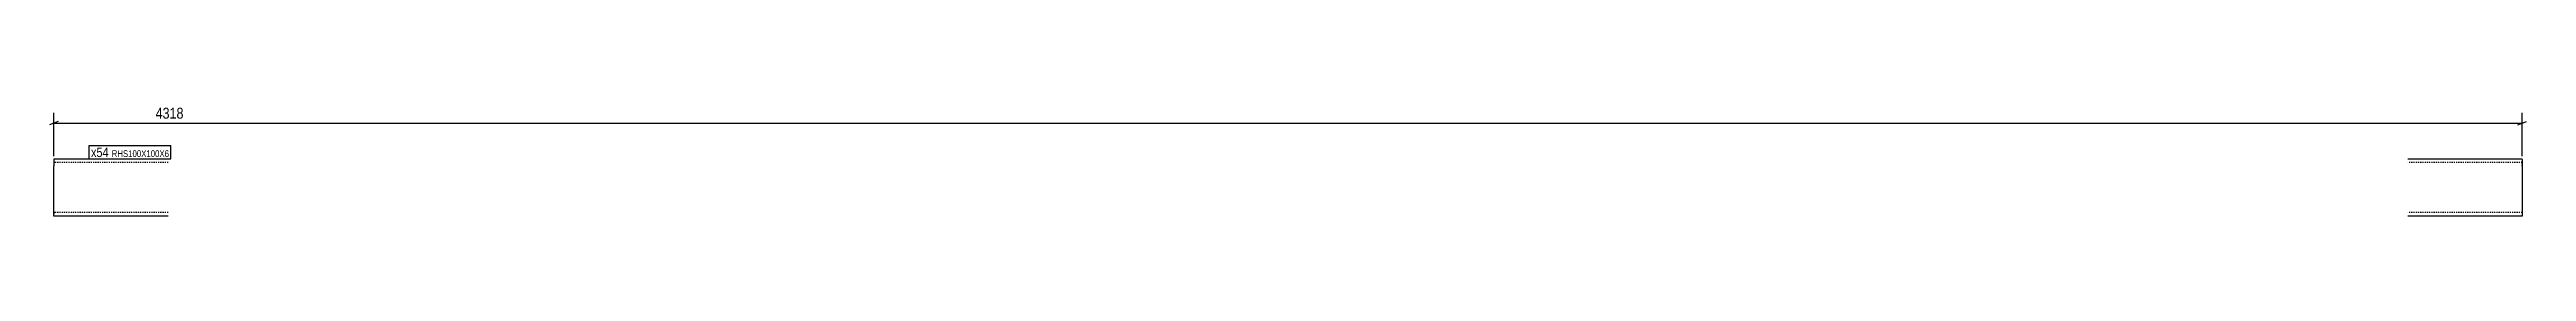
# Model space of a CAD drawing. Header units: millimetres. Extents: x 15 to 4348, y 15 to 210.
import ezdxf

# ---------------------------------------------------------------- set-up
doc = ezdxf.new("R2010")
doc.units = ezdxf.units.MM
doc.linetypes.add('DXK_LINE_DOT2', pattern=[3.9198, 1.9599, -1.9599])
for name, color, linetype in [('MÅLSÆTNING', 7, 'Continuous'), ('STÅL', 7, 'Continuous'), ('TEKST', 7, 'Continuous')]:
    doc.layers.add(name, color=color, linetype=linetype)
doc.styles.add('Arial Narrow', font='ARIALN.TTF', dxfattribs={"height": 0.2})

msp = doc.modelspace()

# ---------------------------------------------------------------- linework, layer by layer
at = {"layer": 'MÅLSÆTNING', "color": 7, "linetype": 'Continuous'}
for p, q in [((30, 181.1), (15, 175.1)), ((22.5, 120), (22.5, 195.9)), ((22.5, 178.1), (4340.5, 178.1)), ((4333, 175.1), (4348, 181.1)), ((4340.5, 120), (4340.5, 195.9))]:
    msp.add_line(p, q, dxfattribs=at)
at = {"layer": 'STÅL', "color": 2, "linetype": 'Continuous'}
for p, q in [((22.5, 115), (22.5, 103)), ((222.5, 115), (22.5, 115)), ((22.5, 22.4), (22.5, 103)), ((4340.5, 115), (4140.5, 115)), ((4340.5, 114.1), (4340.5, 115)), ((4340.5, 114.1), (4340.5, 103)), ((4340.5, 103), (4340.5, 15)), ((22.5, 15.9), (22.5, 22.4)), ((22.5, 15), (22.5, 15.9)), ((222.5, 15), (22.5, 15)), ((4340.5, 15), (4140.5, 15))]:
    msp.add_line(p, q, dxfattribs=at)
at = {"layer": 'STÅL', "color": 7, "linetype": 'DXK_LINE_DOT2'}
for p, q in [((222.5, 109), (22.5, 109)), ((4340.5, 109), (4140.5, 109)), ((4340.5, 103), (4340.5, 111.5)), ((22.5, 22.4), (22.5, 21.5)), ((22.5, 21), (22.5, 21.5)), ((222.5, 21), (22.5, 21)), ((22.5, 21), (22.5, 18.5)), ((4340.5, 21), (4140.5, 21)), ((4340.5, 21), (4340.5, 21.5))]:
    msp.add_line(p, q, dxfattribs=at)

# ---------------------------------------------------------------- next in the draw order: wipeouts: each hides what was drawn before it
at = {"color": 0}
for points, layer in [([(4166.4, 181.9), (4166.4, 209.9), (196.6, 209.9), (196.6, 181.9)], 'MÅLSÆTNING'), ([(118.4, 118.5), (118.4, 136), (87.5, 136), (87.5, 118.5)], 'TEKST')]:
    msp.add_wipeout(points, dxfattribs=at).dxf.layer = layer

# ---------------------------------------------------------------- next in the draw order: texts
at = {"layer": 'MÅLSÆTNING', "color": 3, "style": 'Arial Narrow'}
msp.add_text('4318', height=19.09, dxfattribs=at).set_placement((200.6, 185.9))

# ---------------------------------------------------------------- next in the draw order: wipeouts: each hides what was drawn before it
at = {"color": 0}
msp.add_wipeout([(118.4, 118.5), (118.4, 136), (87.5, 136), (87.5, 118.5)], dxfattribs=at).dxf.layer = 'TEKST'

# ---------------------------------------------------------------- next in the draw order: linework, layer by layer
at = {"layer": 'TEKST', "color": 7, "linetype": 'Continuous'}
msp.add_line((84.5, 115.5), (84.5, 139), dxfattribs=at)

# ---------------------------------------------------------------- next in the draw order: wipeouts: each hides what was drawn before it
at = {"color": 0}
msp.add_wipeout([(224.2, 118.5), (224.2, 131), (123.7, 131), (123.7, 118.5)], dxfattribs=at).dxf.layer = 'TEKST'

# ---------------------------------------------------------------- next in the draw order: wipeouts: each hides what was drawn before it
msp.add_wipeout([(224.2, 118.5), (224.2, 131), (123.7, 131), (123.7, 118.5)], dxfattribs=at).dxf.layer = 'TEKST'

# ---------------------------------------------------------------- next in the draw order: linework, layer by layer
at = {"layer": 'TEKST', "color": 7, "linetype": 'Continuous'}
for p, q in [((84.5, 139), (227.2, 139)), ((227.2, 115.5), (227.2, 139)), ((84.5, 115.5), (227.2, 115.5))]:
    msp.add_line(p, q, dxfattribs=at)

# ---------------------------------------------------------------- next in the draw order: texts
at = {"layer": 'TEKST', "color": 3, "style": 'Arial Narrow'}
for s, height, p in [('x54', 16.7, (87.5, 118.5)), ('RHS100X100X6', 11.93, (123.7, 118.5))]:
    msp.add_text(s, height=height, dxfattribs=at).set_placement(p)

doc.saveas('drawing.dxf')
